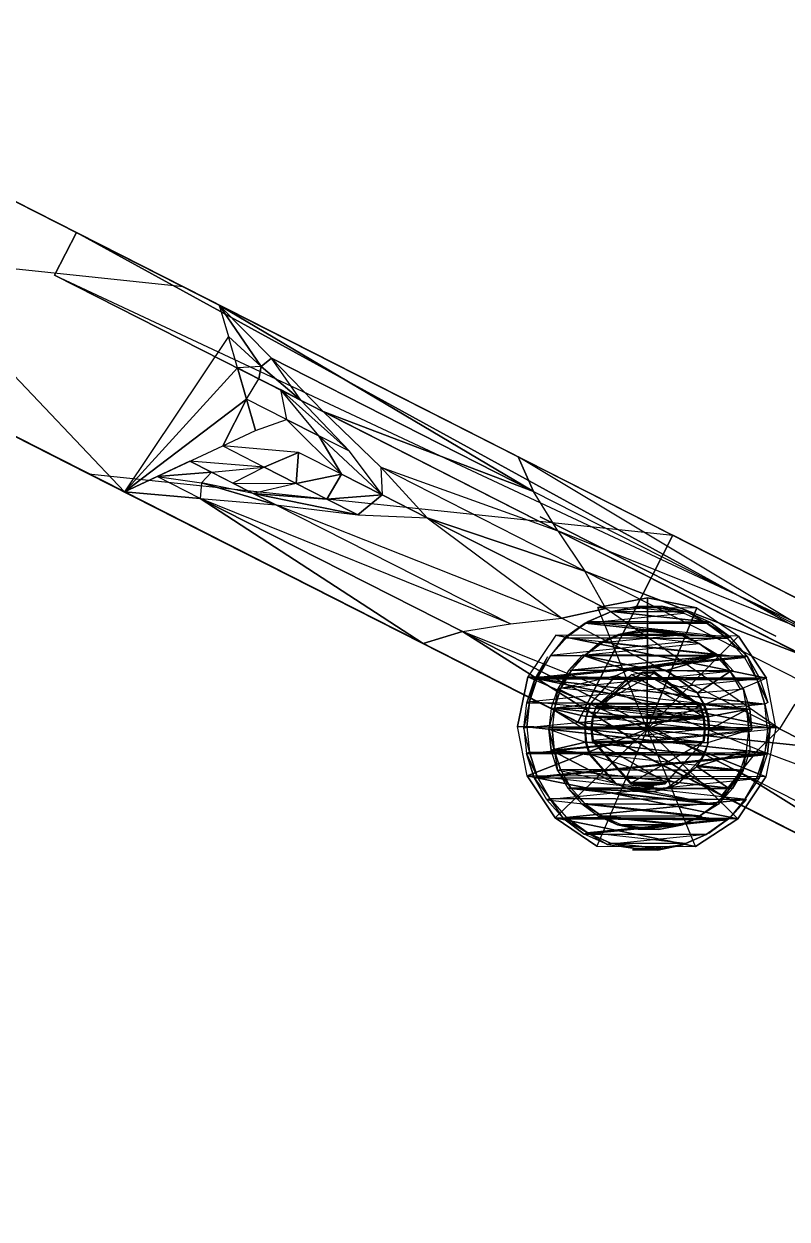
# Model space of a CAD drawing. Header units: metres. Extents: x -2.72 to 2.74, y -1.12 to 1.4.
# Drawn here: x 1.138 to 1.833, y -1.061 to 0.028 of the extents above; entities that cross this region are included whole.
import ezdxf

# ---------------------------------------------------------------- set-up
doc = ezdxf.new("R2010")
doc.units = ezdxf.units.M
doc.linetypes.add('SOLIDLINE', pattern=[0])
doc.layers.add('A', color=1, linetype='SOLIDLINE')
doc.layers.add('B', color=2, linetype='SOLIDLINE')

msp = doc.modelspace()

# ---------------------------------------------------------------- linework, layer by layer
at = {"layer": 'A'}
for points in [[(1.922401, 0.64992, 0.644158), (0.975734, -0.00997, 0.772583), (0.985765, 0.044241, 0.748255)], [(0.976002, -0.00978, 1.554711), (0.975734, -0.00997, 0.772583), (1.922401, 0.64992, 0.644158)], [(0.982685, 0.041522, 1.585949), (0.976002, -0.00978, 1.554711), (1.92272, 0.650142, 1.718837)], [(1.922401, 0.64992, 0.644158), (1.92272, 0.650142, 1.718837), (0.976002, -0.00978, 1.554711)], [(0.750916, -0.15517, 0.260857), (0.837396, 0.015145, 0.260857), (1.283218, -0.211228, 0.169763)], [(0.837396, 0.015145, 1.772505), (1.109747, -0.337371, 1.88268), (1.229357, -0.398104, 1.919405)], [(2.411399, -0.784074, 0.083487), (1.283218, -0.211228, 0.169763), (0.837396, 0.015145, 0.260857)], [(2.411399, -0.784074, 0.083487), (0.837396, 0.015145, 0.260857), (1.185551, -0.161637, 0.357609)], [(1.185551, -0.161637, 0.357609), (0.837396, 0.015145, 0.260857), (1.185551, -0.161634, 1.203442)], [(1.588056, -0.366011, 1.703813), (1.185551, -0.161634, 1.203442), (0.837396, 0.015145, 1.772505)], [(1.588056, -0.366011, 1.703813), (0.837396, 0.015145, 1.772505), (1.315837, -0.227791, 1.919405)], [(1.196738, -0.381542, 0.169763), (1.64256, -0.607914, 0.07867), (0.750916, -0.15517, 0.260857)], [(1.64256, -0.607914, 0.07867), (2.088383, -0.834286, -0.012424), (0.750916, -0.15517, 0.260857)], [(0.750916, -0.15517, 0.260857), (2.53421, -1.060648, 0.885988), (2.480217, -1.033232, 0.928749)], [(0.750916, -0.15517, 0.260857), (2.480217, -1.033232, 0.928749), (2.426223, -1.005816, 0.971511)], [(0.750916, -0.15517, 0.260857), (2.426223, -1.005816, 0.971511), (2.37223, -0.9784, 1.014272)], [(0.750916, -0.15517, 0.260857), (2.37223, -0.9784, 1.014272), (2.318237, -0.950985, 1.057034)], [(0.750916, -0.15517, 0.260857), (1.773797, -0.674545, 1.48822), (1.501577, -0.536325, 1.703812)], [(0.750916, -0.15517, 0.260857), (1.501577, -0.536325, 1.703812), (0.750917, -0.15517, 1.772505)], [(0.750917, -0.15517, 1.772505), (1.501577, -0.536325, 1.703812), (0.870527, -0.215904, 1.80923)], [(1.185551, -0.161634, 1.203442), (1.165755, -0.200619, 1.203442), (1.165756, -0.20062, 0.357609)], [(1.185551, -0.161637, 0.357609), (1.165756, -0.20062, 0.357609), (2.391603, -0.82306, 0.083487)], [(2.404715, -0.780674, 1.057035), (2.411417, -0.78408, 0.929335), (1.185551, -0.161634, 1.203442)], [(2.132495, -0.642453, 1.272627), (1.185551, -0.161634, 1.203442), (1.860276, -0.504232, 1.48822)], [(2.391603, -0.82306, 0.083487), (2.411399, -0.784074, 0.083487), (1.185551, -0.161637, 0.357609)], [(2.391603, -0.82306, 0.083487), (1.165756, -0.20062, 0.357609), (1.165755, -0.200619, 1.203442)], [(1.165755, -0.200619, 1.203442), (2.39162, -0.823068, 0.929335), (2.391603, -0.82306, 0.083487)], [(2.411417, -0.78408, 0.929335), (2.39162, -0.823068, 0.929335), (1.165755, -0.200619, 1.203442)], [(0.870527, -0.215904, 1.80923), (1.501577, -0.536325, 1.703812), (0.990137, -0.276637, 1.845955)], [(1.602022, -0.397681, 1.695705), (1.588056, -0.366011, 1.703813), (1.315837, -0.227791, 1.919405)], [(1.315837, -0.227791, 1.919405), (1.363245, -0.276295, 1.905147), (1.602022, -0.397681, 1.695705)], [(1.354071, -0.283952, 1.940209), (1.363245, -0.276295, 1.905147), (1.315837, -0.227791, 1.919405)], [(1.315837, -0.227791, 1.919405), (1.32408, -0.25641, 1.965197), (1.354071, -0.283952, 1.940209)], [(1.229357, -0.398104, 1.919405), (1.332323, -0.28503, 2.010988), (1.32408, -0.25641, 1.965197)], [(1.363245, -0.276295, 1.905147), (1.354071, -0.283952, 1.940209), (1.390018, -0.314352, 1.920046)], [(1.602022, -0.397681, 1.695705), (1.363245, -0.276295, 1.905147), (1.410594, -0.324771, 1.890821)], [(1.229357, -0.398104, 1.919405), (1.340566, -0.313649, 2.05678), (1.332323, -0.28503, 2.010988)], [(1.332323, -0.28503, 2.010988), (1.351891, -0.294965, 1.980947), (1.354071, -0.283952, 1.940209)], [(1.351891, -0.294965, 1.980947), (1.332323, -0.28503, 2.010988), (1.340566, -0.313649, 2.05678)], [(1.390018, -0.314352, 1.920046), (1.354071, -0.283952, 1.940209), (1.351891, -0.294965, 1.980947)], [(1.351891, -0.294965, 1.980947), (1.371459, -0.3049, 1.950905), (1.390018, -0.314352, 1.920046)], [(1.434334, -0.361099, 1.92622), (1.390018, -0.314352, 1.920046), (1.371459, -0.3049, 1.950905)], [(1.377077, -0.331987, 2.017516), (1.406432, -0.346892, 1.972457), (1.371459, -0.3049, 1.950905)], [(1.229357, -0.398104, 1.919405), (1.318946, -0.356228, 2.05678), (1.340566, -0.313649, 2.05678)], [(1.318946, -0.356228, 2.05678), (1.348809, -0.342269, 2.102571), (1.340566, -0.313649, 2.05678)], [(1.377077, -0.331987, 2.017516), (1.340566, -0.313649, 2.05678), (1.348809, -0.342269, 2.102571)], [(1.624325, -0.433413, 1.700723), (1.410594, -0.324771, 1.890821), (1.46293, -0.375656, 1.881963)], [(1.410594, -0.324771, 1.890821), (1.624325, -0.433413, 1.700723), (1.602022, -0.397681, 1.695705)], [(1.42708, -0.38201, 1.982404), (1.406432, -0.346892, 1.972457), (1.377077, -0.331987, 2.017516)], [(1.406432, -0.346892, 1.972457), (1.42708, -0.38201, 1.982404), (1.46424, -0.400882, 1.920703)], [(1.46424, -0.400882, 1.920703), (1.434334, -0.361099, 1.92622), (1.406432, -0.346892, 1.972457)], [(1.318946, -0.356228, 2.05678), (1.356653, -0.375573, 2.018628), (1.387945, -0.362139, 2.042488)], [(1.308651, -0.380122, 1.980947), (1.289083, -0.370187, 2.010988), (1.25922, -0.384146, 1.965197)], [(1.289083, -0.370187, 2.010988), (1.308651, -0.380122, 1.980947), (1.356653, -0.375573, 2.018628)], [(1.387945, -0.362139, 2.042488), (1.356653, -0.375573, 2.018628), (1.38601, -0.390479, 1.97357)], [(1.38601, -0.390479, 1.97357), (1.42708, -0.38201, 1.982404), (1.387945, -0.362139, 2.042488)], [(1.588056, -0.366011, 1.703813), (1.602022, -0.397681, 1.695705), (1.855231, -0.5261, 1.508591)], [(1.25922, -0.384146, 1.965197), (1.299509, -0.389945, 1.939726), (1.308651, -0.380122, 1.980947)], [(1.346792, -0.399464, 1.920041), (1.328219, -0.390057, 1.950905), (1.308651, -0.380122, 1.980947)], [(1.328219, -0.390057, 1.950905), (1.38601, -0.390479, 1.97357), (1.356653, -0.375573, 2.018628)], [(1.46424, -0.400882, 1.920703), (1.505352, -0.421752, 1.862237), (1.46293, -0.375656, 1.881963)], [(1.648932, -0.470269, 1.709055), (1.46293, -0.375656, 1.881963), (1.505352, -0.421752, 1.862237)], [(1.196738, -0.381542, 0.169763), (1.72904, -0.437601, 0.07867), (1.64256, -0.607914, 0.07867)], [(1.25922, -0.384146, 1.965197), (1.229357, -0.398104, 1.919405), (1.298386, -0.404032, 1.905147)], [(1.299509, -0.389945, 1.939726), (1.298386, -0.404032, 1.905147), (1.367354, -0.409928, 1.890821)], [(1.367354, -0.409928, 1.890821), (1.346792, -0.399464, 1.920041), (1.299509, -0.389945, 1.939726)], [(1.346792, -0.399464, 1.920041), (1.413936, -0.404624, 1.927328), (1.38601, -0.390479, 1.97357)], [(1.42708, -0.38201, 1.982404), (1.38601, -0.390479, 1.97357), (1.413936, -0.404624, 1.927328)], [(1.413936, -0.404624, 1.927328), (1.46424, -0.400882, 1.920703), (1.42708, -0.38201, 1.982404)], [(1.298386, -0.404032, 1.905147), (1.229357, -0.398104, 1.919405), (1.501577, -0.536325, 1.703812)], [(1.346792, -0.399464, 1.920041), (1.367354, -0.409928, 1.890821), (1.442144, -0.418903, 1.882991)], [(1.442144, -0.418903, 1.882991), (1.413936, -0.404624, 1.927328), (1.346792, -0.399464, 1.920041)], [(1.46424, -0.400882, 1.920703), (1.413936, -0.404624, 1.927328), (1.442144, -0.418903, 1.882991)], [(1.442144, -0.418903, 1.882991), (1.505352, -0.421752, 1.862237), (1.46424, -0.400882, 1.920703)], [(1.501577, -0.536325, 1.703812), (1.537307, -0.52522, 1.695762), (1.298386, -0.404032, 1.905147)], [(1.298386, -0.404032, 1.905147), (1.537307, -0.52522, 1.695762), (1.581138, -0.518369, 1.700664)], [(1.367354, -0.409928, 1.890821), (1.581138, -0.518369, 1.700664), (1.627926, -0.513071, 1.709915)], [(1.505352, -0.421752, 1.862237), (1.668061, -0.504368, 1.709034), (1.648932, -0.470269, 1.709055)], [(1.627926, -0.513071, 1.709915), (1.668061, -0.504368, 1.709034), (1.505352, -0.421752, 1.862237)], [(1.624325, -0.433413, 1.700723), (1.850187, -0.547968, 1.528962), (1.855231, -0.5261, 1.508591)], [(1.850187, -0.547968, 1.528962), (1.624325, -0.433413, 1.700723), (1.648932, -0.470269, 1.709055)], [(1.64256, -0.607914, 0.07867), (1.72904, -0.437601, 0.07867), (2.174862, -0.663973, -0.012424)], [(2.174862, -0.663973, -0.012424), (1.72904, -0.437601, 0.07867), (2.411399, -0.784074, 0.083487)], [(1.648932, -0.470269, 1.709055), (1.847559, -0.571022, 1.552905), (1.850187, -0.547968, 1.528962)], [(1.660836, -0.50329, 0.2869), (1.705923, -0.494543, 0.286891), (1.705701, -0.614407, -0.156741)], [(1.705923, -0.494543, 0.286891), (1.660836, -0.50329, 0.2869), (1.750925, -0.503716, 0.28697)], [(1.705923, -0.494543, 0.286891), (1.750925, -0.503716, 0.28697), (1.705701, -0.614407, -0.156741)], [(1.668061, -0.504368, 1.709034), (1.627926, -0.513071, 1.709915), (1.826368, -0.6139, 1.553592)], [(1.64936, -0.517528, 0.287366), (1.651946, -0.516264, 1.71669), (1.670587, -0.50819, 0.287187)], [(1.760276, -0.518053, 0.286865), (1.64936, -0.517528, 0.287366), (1.739137, -0.508514, 0.286877)], [(1.651946, -0.516264, 1.71669), (1.762862, -0.51679, 1.716188), (1.673174, -0.506926, 1.71651)], [(1.673174, -0.506926, 1.71651), (1.695878, -0.502208, 1.716365), (1.693291, -0.503472, 0.287042)], [(1.741724, -0.507251, 1.7162), (1.719066, -0.502318, 1.71626), (1.673174, -0.506926, 1.71651)], [(1.762862, -0.51679, 1.716188), (1.741724, -0.507251, 1.7162), (1.673174, -0.506926, 1.71651)], [(1.695878, -0.502208, 1.716365), (1.719066, -0.502318, 1.71626), (1.693291, -0.503472, 0.287042)], [(1.693291, -0.503472, 0.287042), (1.719066, -0.502318, 1.71626), (1.716479, -0.503582, 0.286937)], [(1.739137, -0.508514, 0.286877), (1.693291, -0.503472, 0.287042), (1.716479, -0.503582, 0.286937)], [(1.705701, -0.614407, -0.156741), (1.750925, -0.503716, 0.28697), (1.78899, -0.529412, 0.287125)], [(1.719066, -0.502318, 1.71626), (1.741724, -0.507251, 1.7162), (1.716479, -0.503582, 0.286937)], [(1.741724, -0.507251, 1.7162), (1.762862, -0.51679, 1.716188), (1.760276, -0.518053, 0.286865)], [(1.630536, -0.531079, 0.287572), (1.651946, -0.516264, 1.71669), (1.64936, -0.517528, 0.287366)], [(1.633123, -0.529815, 1.716895), (1.651946, -0.516264, 1.71669), (1.630536, -0.531079, 0.287572)], [(1.630536, -0.531079, 0.287572), (1.64936, -0.517528, 0.287366), (1.778971, -0.531782, 0.286901)], [(1.778971, -0.531782, 0.286901), (1.64936, -0.517528, 0.287366), (1.760276, -0.518053, 0.286865)], [(1.781557, -0.530519, 1.716223), (1.762862, -0.51679, 1.716188), (1.651946, -0.516264, 1.71669)], [(1.762862, -0.51679, 1.716188), (1.781557, -0.530519, 1.716223), (1.760276, -0.518053, 0.286865)], [(1.760276, -0.518053, 0.286865), (1.781557, -0.530519, 1.716223), (1.778971, -0.531782, 0.286901)], [(1.537307, -0.52522, 1.695762), (1.501577, -0.536325, 1.703812), (1.773797, -0.674545, 1.48822)], [(1.773797, -0.674545, 1.48822), (1.790372, -0.653835, 1.508591), (1.537307, -0.52522, 1.695762)], [(1.537307, -0.52522, 1.695762), (1.790372, -0.653835, 1.508591), (1.806947, -0.633125, 1.528962)], [(1.622528, -0.528626, 0.286995), (1.596831, -0.566692, 0.287163), (1.814325, -0.56772, 0.287332)], [(1.630536, -0.531079, 0.287572), (1.617526, -0.546987, 1.717117), (1.633123, -0.529815, 1.716895)], [(1.796992, -0.547837, 1.716306), (1.781557, -0.530519, 1.716223), (1.617526, -0.546987, 1.717117)], [(1.78899, -0.529412, 0.287125), (1.622528, -0.528626, 0.286995), (1.814325, -0.56772, 0.287332)], [(1.794405, -0.549101, 0.286983), (1.630536, -0.531079, 0.287572), (1.778971, -0.531782, 0.286901)], [(1.662149, -0.535676, -1.031587), (1.682432, -0.527626, -0.79556), (1.67958, -0.528007, -1.03161)], [(1.665002, -0.535294, -0.795537), (1.682432, -0.527626, -0.79556), (1.662149, -0.535676, -1.031587)], [(1.665002, -0.535294, -0.795537), (1.738722, -0.527892, -0.795576), (1.682432, -0.527626, -0.79556)], [(1.682432, -0.527626, -0.79556), (1.701076, -0.523752, -0.795575), (1.67958, -0.528007, -1.03161)], [(1.67958, -0.528007, -1.03161), (1.698223, -0.524134, -1.031624), (1.73587, -0.528274, -1.031625)], [(1.753228, -0.536106, -1.031612), (1.67958, -0.528007, -1.03161), (1.73587, -0.528274, -1.031625)], [(1.682432, -0.527626, -0.79556), (1.720116, -0.523842, -0.79558), (1.701076, -0.523752, -0.795575)], [(1.738722, -0.527892, -0.795576), (1.720116, -0.523842, -0.79558), (1.682432, -0.527626, -0.79556)], [(1.698223, -0.524134, -1.031624), (1.720116, -0.523842, -0.79558), (1.717264, -0.524224, -1.031629)], [(1.73587, -0.528274, -1.031625), (1.698223, -0.524134, -1.031624), (1.717264, -0.524224, -1.031629)], [(1.78899, -0.529412, 0.287125), (1.814325, -0.56772, 0.287332), (1.705701, -0.614407, -0.156741)], [(1.717264, -0.524224, -1.031629), (1.720116, -0.523842, -0.79558), (1.73587, -0.528274, -1.031625)], [(1.720116, -0.523842, -0.79558), (1.738722, -0.527892, -0.795576), (1.73587, -0.528274, -1.031625)], [(1.73587, -0.528274, -1.031625), (1.738722, -0.527892, -0.795576), (1.753228, -0.536106, -1.031612)], [(1.794405, -0.549101, 0.286983), (1.778971, -0.531782, 0.286901), (1.796992, -0.547837, 1.716306)], [(1.768579, -0.54738, -1.031591), (1.646692, -0.546803, -1.031556), (1.753228, -0.536106, -1.031612)], [(1.649545, -0.546422, -0.795506), (1.665002, -0.535294, -0.795537), (1.662149, -0.535676, -1.031587)], [(1.649545, -0.546422, -0.795506), (1.771431, -0.546999, -0.795541), (1.665002, -0.535294, -0.795537)], [(1.753228, -0.536106, -1.031612), (1.771431, -0.546999, -0.795541), (1.768579, -0.54738, -1.031591)], [(1.603251, -0.568293, 0.288025), (1.605837, -0.567029, 1.717348), (1.614939, -0.548251, 0.287794)], [(1.805904, -0.569253, 0.287108), (1.603251, -0.568293, 0.288025), (1.794405, -0.549101, 0.286983)], [(1.605837, -0.567029, 1.717348), (1.796992, -0.547837, 1.716306), (1.617526, -0.546987, 1.717117)], [(1.808491, -0.567989, 1.716432), (1.796992, -0.547837, 1.716306), (1.605837, -0.567029, 1.717348)], [(1.646692, -0.546803, -1.031556), (1.633885, -0.560904, -1.031519), (1.649545, -0.546422, -0.795506)], [(1.633885, -0.560904, -1.031519), (1.646692, -0.546803, -1.031556), (1.687908, -0.560622, -1.031536)], [(1.636737, -0.560523, -0.79547), (1.771431, -0.546999, -0.795541), (1.649545, -0.546422, -0.795506)], [(1.784105, -0.56122, -0.795512), (1.771431, -0.546999, -0.795541), (1.636737, -0.560523, -0.79547)], [(1.699519, -0.558209, -1.031545), (1.646692, -0.546803, -1.031556), (1.768579, -0.54738, -1.031591)], [(1.687908, -0.560622, -1.031536), (1.646692, -0.546803, -1.031556), (1.699519, -0.558209, -1.031545)], [(1.722965, -0.560787, -1.031546), (1.711377, -0.558265, -1.031548), (1.768579, -0.54738, -1.031591)], [(1.781253, -0.561601, -1.031561), (1.722965, -0.560787, -1.031546), (1.768579, -0.54738, -1.031591)], [(1.768579, -0.54738, -1.031591), (1.771431, -0.546999, -0.795541), (1.781253, -0.561601, -1.031561)], [(1.781253, -0.561601, -1.031561), (1.771431, -0.546999, -0.795541), (1.784105, -0.56122, -0.795512)], [(1.805904, -0.569253, 0.287108), (1.796992, -0.547837, 1.716306), (1.808491, -0.567989, 1.716432)], [(1.624287, -0.577362, -1.031478), (1.627139, -0.57698, -0.795428), (1.633885, -0.560904, -1.031519)], [(1.653472, -0.591359, -1.031453), (1.624287, -0.577362, -1.031478), (1.677052, -0.565397, -1.031521)], [(1.633885, -0.560904, -1.031519), (1.627139, -0.57698, -0.795428), (1.636737, -0.560523, -0.79547)], [(1.627139, -0.57698, -0.795428), (1.784105, -0.56122, -0.795512), (1.636737, -0.560523, -0.79547)], [(1.653472, -0.591359, -1.031453), (1.677808, -0.565296, -0.968956), (1.654228, -0.591258, -0.968888)], [(1.677052, -0.565397, -1.031521), (1.677808, -0.565296, -0.968956), (1.653472, -0.591359, -1.031453)], [(1.654228, -0.591258, -0.968888), (1.677808, -0.565296, -0.968956), (1.757866, -0.591748, -0.968918)], [(1.656546, -0.602713, 0.325807), (1.757632, -0.603191, 0.32485), (1.691304, -0.564447, 0.324849)], [(1.659237, -0.593452, -0.938551), (1.701881, -0.562249, 0.324712), (1.701185, -0.563254, -0.938616)], [(1.691304, -0.564447, 0.324849), (1.701881, -0.562249, 0.324712), (1.659237, -0.593452, -0.938551)], [(1.753647, -0.593898, -0.938554), (1.659237, -0.593452, -0.938551), (1.711987, -0.563305, -0.938617)], [(1.677808, -0.565296, -0.968956), (1.687908, -0.560622, -1.031536), (1.688664, -0.560521, -0.96897)], [(1.688664, -0.560521, -0.96897), (1.687908, -0.560622, -1.031536), (1.700275, -0.558108, -0.968979)], [(1.688664, -0.560521, -0.96897), (1.700275, -0.558108, -0.968979), (1.712133, -0.558164, -0.968983)], [(1.723721, -0.560687, -0.96898), (1.688664, -0.560521, -0.96897), (1.712133, -0.558164, -0.968983)], [(1.751985, -0.581443, -0.96894), (1.688664, -0.560521, -0.96897), (1.723721, -0.560687, -0.96898)], [(1.699519, -0.558209, -1.031545), (1.711377, -0.558265, -1.031548), (1.700275, -0.558108, -0.968979)], [(1.700275, -0.558108, -0.968979), (1.711377, -0.558265, -1.031548), (1.712133, -0.558164, -0.968983)], [(1.701185, -0.563254, -0.938616), (1.712683, -0.562301, 0.32461), (1.711987, -0.563305, -0.938617)], [(1.754343, -0.592894, 0.324713), (1.712683, -0.562301, 0.32461), (1.701881, -0.562249, 0.324712)], [(1.712683, -0.562301, 0.32461), (1.754343, -0.592894, 0.324713), (1.711987, -0.563305, -0.938617)], [(1.712133, -0.558164, -0.968983), (1.722965, -0.560787, -1.031546), (1.723721, -0.560687, -0.96898)], [(1.723721, -0.560687, -0.96898), (1.722965, -0.560787, -1.031546), (1.751985, -0.581443, -0.96894)], [(1.751229, -0.581544, -1.031505), (1.722965, -0.560787, -1.031546), (1.781253, -0.561601, -1.031561)], [(1.790695, -0.578149, -1.031525), (1.751229, -0.581544, -1.031505), (1.781253, -0.561601, -1.031561)], [(1.790695, -0.578149, -1.031525), (1.781253, -0.561601, -1.031561), (1.793548, -0.577768, -0.795475)], [(1.596831, -0.566692, 0.287163), (1.705701, -0.614407, -0.156741), (1.587657, -0.611694, 0.287376)], [(1.596831, -0.566692, 0.287163), (1.587657, -0.611694, 0.287376), (1.823071, -0.612806, 0.28756)], [(1.595981, -0.590329, 0.288252), (1.598568, -0.589065, 1.717575), (1.603251, -0.568293, 0.288025)], [(1.595981, -0.590329, 0.288252), (1.603251, -0.568293, 0.288025), (1.812966, -0.591357, 0.287271)], [(1.814325, -0.56772, 0.287332), (1.596831, -0.566692, 0.287163), (1.823071, -0.612806, 0.28756)], [(1.603251, -0.568293, 0.288025), (1.598568, -0.589065, 1.717575), (1.605837, -0.567029, 1.717348)], [(1.598568, -0.589065, 1.717575), (1.808491, -0.567989, 1.716432), (1.605837, -0.567029, 1.717348)], [(1.812966, -0.591357, 0.287271), (1.603251, -0.568293, 0.288025), (1.805904, -0.569253, 0.287108)], [(1.624287, -0.577362, -1.031478), (1.62117, -0.595075, -0.795384), (1.627139, -0.57698, -0.795428)], [(1.62117, -0.595075, -0.795384), (1.799346, -0.595918, -0.795435), (1.627139, -0.57698, -0.795428)], [(1.805904, -0.569253, 0.287108), (1.808491, -0.567989, 1.716432), (1.815552, -0.590093, 1.716594)], [(1.812966, -0.591357, 0.287271), (1.805904, -0.569253, 0.287108), (1.815552, -0.590093, 1.716594)], [(1.618317, -0.595457, -1.031434), (1.624287, -0.577362, -1.031478), (1.653472, -0.591359, -1.031453)], [(1.751229, -0.581544, -1.031505), (1.75711, -0.591849, -1.031483), (1.751985, -0.581443, -0.96894)], [(1.75711, -0.591849, -1.031483), (1.757866, -0.591748, -0.968918), (1.751985, -0.581443, -0.96894)], [(1.796494, -0.5963, -1.031484), (1.793548, -0.577768, -0.795475), (1.799346, -0.595918, -0.795435)], [(1.593448, -0.613396, 0.288467), (1.596035, -0.612132, 1.71779), (1.598568, -0.589065, 1.717575)], [(1.593448, -0.613396, 0.288467), (1.595981, -0.590329, 0.288252), (1.812966, -0.591357, 0.287271)], [(1.596035, -0.612132, 1.71779), (1.817867, -0.613183, 1.716787), (1.598568, -0.589065, 1.717575)], [(1.618317, -0.595457, -1.031434), (1.616238, -0.614398, -1.031389), (1.62117, -0.595075, -0.795384)], [(1.649754, -0.602629, -1.031426), (1.618317, -0.595457, -1.031434), (1.653472, -0.591359, -1.031453)], [(1.648459, -0.614425, -1.031399), (1.618317, -0.595457, -1.031434), (1.649754, -0.602629, -1.031426)], [(1.61909, -0.614017, -0.79534), (1.801247, -0.614879, -0.795391), (1.62117, -0.595075, -0.795384)], [(1.801247, -0.614879, -0.795391), (1.799346, -0.595918, -0.795435), (1.62117, -0.595075, -0.795384)], [(1.65051, -0.602527, -0.968861), (1.654228, -0.591258, -0.968888), (1.761477, -0.603052, -0.968893)], [(1.653472, -0.591359, -1.031453), (1.654228, -0.591258, -0.968888), (1.65051, -0.602527, -0.968861)], [(1.761477, -0.603052, -0.968893), (1.654228, -0.591258, -0.968888), (1.757866, -0.591748, -0.968918)], [(1.65585, -0.603718, -0.938529), (1.656546, -0.602713, 0.325807), (1.659237, -0.593452, -0.938551)], [(1.65585, -0.603718, -0.938529), (1.659237, -0.593452, -0.938551), (1.756936, -0.604196, -0.938533)], [(1.756936, -0.604196, -0.938533), (1.659237, -0.593452, -0.938551), (1.753647, -0.593898, -0.938554)], [(1.753647, -0.593898, -0.938554), (1.754343, -0.592894, 0.324713), (1.757632, -0.603191, 0.32485)], [(1.75711, -0.591849, -1.031483), (1.761477, -0.603052, -0.968893), (1.757866, -0.591748, -0.968918)], [(1.760721, -0.603153, -1.031458), (1.75711, -0.591849, -1.031483), (1.796494, -0.5963, -1.031484)], [(1.761905, -0.614962, -1.03143), (1.760721, -0.603153, -1.031458), (1.796494, -0.5963, -1.031484)], [(1.798394, -0.61526, -1.03144), (1.761905, -0.614962, -1.03143), (1.796494, -0.5963, -1.031484)], [(1.796494, -0.5963, -1.031484), (1.799346, -0.595918, -0.795435), (1.801247, -0.614879, -0.795391)], [(1.798394, -0.61526, -1.03144), (1.796494, -0.5963, -1.031484), (1.801247, -0.614879, -0.795391)], [(1.81528, -0.614447, 0.287464), (1.812966, -0.591357, 0.287271), (1.817867, -0.613183, 1.716787)], [(1.840098, -0.591704, 1.569704), (1.826368, -0.6139, 1.553592), (2.019502, -0.711945, 1.389315)], [(1.64256, -0.607914, 0.07867), (2.174862, -0.663973, -0.012424), (2.088383, -0.834286, -0.012424)], [(1.648459, -0.614425, -1.031399), (1.649754, -0.602629, -1.031426), (1.649215, -0.614324, -0.968833)], [(1.76266, -0.614861, -0.968865), (1.65051, -0.602527, -0.968861), (1.761477, -0.603052, -0.968893)], [(1.65467, -0.614465, -0.938506), (1.65585, -0.603718, -0.938529), (1.756936, -0.604196, -0.938533)], [(1.655367, -0.613459, 0.325994), (1.757632, -0.603191, 0.32485), (1.656546, -0.602713, 0.325807)], [(1.65585, -0.603718, -0.938529), (1.655367, -0.613459, 0.325994), (1.656546, -0.602713, 0.325807)], [(1.75871, -0.613948, 0.325016), (1.757632, -0.603191, 0.32485), (1.655367, -0.613459, 0.325994)], [(1.756936, -0.604196, -0.938533), (1.757632, -0.603191, 0.32485), (1.75871, -0.613948, 0.325016)], [(1.758015, -0.614953, -0.938511), (1.756936, -0.604196, -0.938533), (1.75871, -0.613948, 0.325016)], [(1.760721, -0.603153, -1.031458), (1.761905, -0.614962, -1.03143), (1.761477, -0.603052, -0.968893)], [(1.596404, -0.656781, 0.287604), (1.587657, -0.611694, 0.287376), (1.705701, -0.614407, -0.156741)], [(1.595763, -0.636486, 0.288661), (1.59835, -0.635222, 1.717984), (1.593448, -0.613396, 0.288467)], [(1.812748, -0.637514, 0.287679), (1.595763, -0.636486, 0.288661), (1.81528, -0.614447, 0.287464)], [(1.815334, -0.636251, 1.717003), (1.817867, -0.613183, 1.716787), (1.596035, -0.612132, 1.71779)], [(1.59835, -0.635222, 1.717984), (1.815334, -0.636251, 1.717003), (1.596035, -0.612132, 1.71779)], [(1.621738, -0.695088, 0.287811), (1.596404, -0.656781, 0.287604), (1.705701, -0.614407, -0.156741)], [(1.616238, -0.614398, -1.031389), (1.620991, -0.632978, -0.795295), (1.61909, -0.614017, -0.79534)], [(1.618139, -0.633359, -1.031345), (1.620991, -0.632978, -0.795295), (1.616238, -0.614398, -1.031389)], [(1.618139, -0.633359, -1.031345), (1.616238, -0.614398, -1.031389), (1.649643, -0.626234, -1.031371)], [(1.620991, -0.632978, -0.795295), (1.801247, -0.614879, -0.795391), (1.61909, -0.614017, -0.79534)], [(1.621738, -0.695088, 0.287811), (1.705701, -0.614407, -0.156741), (1.659804, -0.720784, 0.287966)], [(1.649643, -0.626234, -1.031371), (1.649215, -0.614324, -0.968833), (1.650399, -0.626133, -0.968806)], [(1.650399, -0.626133, -0.968806), (1.649215, -0.614324, -0.968833), (1.761365, -0.626658, -0.968837)], [(1.65467, -0.614465, -0.938506), (1.656445, -0.624216, 0.32616), (1.655367, -0.613459, 0.325994)], [(1.655748, -0.625221, -0.938484), (1.656445, -0.624216, 0.32616), (1.65467, -0.614465, -0.938506)], [(1.655748, -0.625221, -0.938484), (1.65467, -0.614465, -0.938506), (1.756834, -0.625699, -0.938488)], [(1.656445, -0.624216, 0.32616), (1.75871, -0.613948, 0.325016), (1.655367, -0.613459, 0.325994)], [(1.823071, -0.612806, 0.28756), (1.813898, -0.657809, 0.287774), (1.705701, -0.614407, -0.156741)], [(1.788201, -0.695875, 0.287941), (1.705701, -0.614407, -0.156741), (1.813898, -0.657809, 0.287774)], [(1.705701, -0.614407, -0.156741), (1.788201, -0.695875, 0.287941), (1.749893, -0.72121, 0.288036)], [(1.756834, -0.625699, -0.938488), (1.758015, -0.614953, -0.938511), (1.75753, -0.624694, 0.325204)], [(1.758015, -0.614953, -0.938511), (1.75871, -0.613948, 0.325016), (1.75753, -0.624694, 0.325204)], [(1.76061, -0.626759, -1.031403), (1.761905, -0.614962, -1.03143), (1.798394, -0.61526, -1.03144)], [(1.76061, -0.626759, -1.031403), (1.761365, -0.626658, -0.968837), (1.761905, -0.614962, -1.03143)], [(1.796315, -0.634202, -1.031396), (1.798394, -0.61526, -1.03144), (1.799167, -0.633821, -0.795346)], [(2.019502, -0.711945, 1.389315), (1.826368, -0.6139, 1.553592), (1.806947, -0.633125, 1.528962)], [(1.812748, -0.637514, 0.287679), (1.817867, -0.613183, 1.716787), (1.815334, -0.636251, 1.717003)], [(1.653254, -0.637538, -1.031346), (1.618139, -0.633359, -1.031345), (1.649643, -0.626234, -1.031371)], [(1.649643, -0.626234, -1.031371), (1.650399, -0.626133, -0.968806), (1.653254, -0.637538, -1.031346)], [(1.757648, -0.637927, -0.96881), (1.650399, -0.626133, -0.968806), (1.761365, -0.626658, -0.968837)], [(1.65401, -0.637437, -0.968781), (1.650399, -0.626133, -0.968806), (1.757648, -0.637927, -0.96881)], [(1.655748, -0.625221, -0.938484), (1.690838, -0.662809, 0.326464), (1.656445, -0.624216, 0.32616)], [(1.690142, -0.663814, -0.938405), (1.655748, -0.625221, -0.938484), (1.756834, -0.625699, -0.938488)], [(1.690838, -0.662809, 0.326464), (1.722773, -0.66296, 0.326161), (1.656445, -0.624216, 0.32616)], [(1.722077, -0.663965, -0.938406), (1.690142, -0.663814, -0.938405), (1.756834, -0.625699, -0.938488)], [(1.722077, -0.663965, -0.938406), (1.756834, -0.625699, -0.938488), (1.722773, -0.66296, 0.326161)], [(1.756891, -0.638028, -1.031375), (1.757648, -0.637927, -0.96881), (1.761365, -0.626658, -0.968837)], [(1.595763, -0.636486, 0.288661), (1.605411, -0.657326, 1.718146), (1.59835, -0.635222, 1.717984)], [(1.602825, -0.65859, 0.288824), (1.605411, -0.657326, 1.718146), (1.595763, -0.636486, 0.288661)], [(1.602825, -0.65859, 0.288824), (1.595763, -0.636486, 0.288661), (1.812748, -0.637514, 0.287679)], [(1.605411, -0.657326, 1.718146), (1.815334, -0.636251, 1.717003), (1.59835, -0.635222, 1.717984)], [(1.805478, -0.659551, 0.287907), (1.602825, -0.65859, 0.288824), (1.812748, -0.637514, 0.287679)], [(1.676588, -0.663722, -1.031291), (1.618139, -0.633359, -1.031345), (1.653254, -0.637538, -1.031346)], [(1.623937, -0.65151, -1.031304), (1.618139, -0.633359, -1.031345), (1.676588, -0.663722, -1.031291)], [(1.623937, -0.65151, -1.031304), (1.626789, -0.651128, -0.795255), (1.620991, -0.632978, -0.795295)], [(1.626789, -0.651128, -0.795255), (1.793198, -0.651916, -0.795302), (1.620991, -0.632978, -0.795295)], [(1.653254, -0.637538, -1.031346), (1.65401, -0.637437, -0.968781), (1.676588, -0.663722, -1.031291)], [(1.676588, -0.663722, -1.031291), (1.65401, -0.637437, -0.968781), (1.677345, -0.66362, -0.968726)], [(1.734067, -0.663889, -0.968742), (1.65401, -0.637437, -0.968781), (1.757648, -0.637927, -0.96881)], [(1.750914, -0.648278, -1.031349), (1.734067, -0.663889, -0.968742), (1.757648, -0.637927, -0.96881)], [(1.750914, -0.648278, -1.031349), (1.756891, -0.638028, -1.031375), (1.796315, -0.634202, -1.031396)], [(1.790346, -0.652297, -1.031352), (1.750914, -0.648278, -1.031349), (1.796315, -0.634202, -1.031396)], [(1.756891, -0.638028, -1.031375), (1.750914, -0.648278, -1.031349), (1.757648, -0.637927, -0.96881)], [(1.796315, -0.634202, -1.031396), (1.799167, -0.633821, -0.795346), (1.793198, -0.651916, -0.795302)], [(1.805478, -0.659551, 0.287907), (1.812748, -0.637514, 0.287679), (1.808065, -0.658287, 1.71723)], [(1.812748, -0.637514, 0.287679), (1.815334, -0.636251, 1.717003), (1.808065, -0.658287, 1.71723)], [(1.633379, -0.668057, -1.031268), (1.636232, -0.667676, -0.795219), (1.623937, -0.65151, -1.031304)], [(1.783599, -0.668373, -0.795261), (1.793198, -0.651916, -0.795302), (1.626789, -0.651128, -0.795255)], [(1.636232, -0.667676, -0.795219), (1.783599, -0.668373, -0.795261), (1.626789, -0.651128, -0.795255)], [(1.722455, -0.668765, -1.031293), (1.750914, -0.648278, -1.031349), (1.780747, -0.668754, -1.03131)], [(1.780747, -0.668754, -1.03131), (1.750914, -0.648278, -1.031349), (1.790346, -0.652297, -1.031352)], [(1.780747, -0.668754, -1.03131), (1.793198, -0.651916, -0.795302), (1.783599, -0.668373, -0.795261)], [(1.790346, -0.652297, -1.031352), (1.793198, -0.651916, -0.795302), (1.780747, -0.668754, -1.03131)], [(1.596404, -0.656781, 0.287604), (1.621738, -0.695088, 0.287811), (1.788201, -0.695875, 0.287941)], [(1.813898, -0.657809, 0.287774), (1.596404, -0.656781, 0.287604), (1.788201, -0.695875, 0.287941)], [(1.602825, -0.65859, 0.288824), (1.61691, -0.677478, 1.718271), (1.605411, -0.657326, 1.718146)], [(1.614324, -0.678742, 0.288949), (1.602825, -0.65859, 0.288824), (1.805478, -0.659551, 0.287907)], [(1.61691, -0.677478, 1.718271), (1.796376, -0.678329, 1.717461), (1.605411, -0.657326, 1.718146)], [(1.677345, -0.66362, -0.968726), (1.688155, -0.668499, -0.968718), (1.687399, -0.6686, -1.031283)], [(1.688155, -0.668499, -0.968718), (1.677345, -0.66362, -0.968726), (1.723211, -0.668664, -0.968728)], [(1.690142, -0.663814, -0.938405), (1.700697, -0.666112, -0.9384), (1.690838, -0.662809, 0.326464)], [(1.700697, -0.666112, -0.9384), (1.690142, -0.663814, -0.938405), (1.722077, -0.663965, -0.938406)], [(1.701394, -0.665107, 0.326401), (1.722773, -0.66296, 0.326161), (1.690838, -0.662809, 0.326464)], [(1.712196, -0.665158, 0.326298), (1.722773, -0.66296, 0.326161), (1.701394, -0.665107, 0.326401)], [(1.712196, -0.665158, 0.326298), (1.722077, -0.663965, -0.938406), (1.722773, -0.66296, 0.326161)], [(1.723211, -0.668664, -0.968728), (1.734067, -0.663889, -0.968742), (1.722455, -0.668765, -1.031293)], [(1.790372, -0.653835, 1.508591), (1.773797, -0.674545, 1.48822), (2.046017, -0.812765, 1.272627)], [(2.046017, -0.812765, 1.272627), (2.036455, -0.778783, 1.310447), (1.790372, -0.653835, 1.508591)], [(1.805478, -0.659551, 0.287907), (1.808065, -0.658287, 1.71723), (1.79379, -0.679592, 0.288137)], [(1.633379, -0.668057, -1.031268), (1.648906, -0.681897, -0.795189), (1.636232, -0.667676, -0.795219)], [(1.646053, -0.682279, -1.031239), (1.648906, -0.681897, -0.795189), (1.633379, -0.668057, -1.031268)], [(1.698986, -0.671122, -1.031281), (1.633379, -0.668057, -1.031268), (1.687399, -0.6686, -1.031283)], [(1.76794, -0.682855, -1.031274), (1.633379, -0.668057, -1.031268), (1.698986, -0.671122, -1.031281)], [(1.646053, -0.682279, -1.031239), (1.633379, -0.668057, -1.031268), (1.76794, -0.682855, -1.031274)], [(1.770792, -0.682474, -0.795224), (1.783599, -0.668373, -0.795261), (1.636232, -0.667676, -0.795219)], [(1.687399, -0.6686, -1.031283), (1.688155, -0.668499, -0.968718), (1.698986, -0.671122, -1.031281)], [(1.711601, -0.671077, -0.968718), (1.688155, -0.668499, -0.968718), (1.723211, -0.668664, -0.968728)], [(1.699742, -0.671021, -0.968715), (1.688155, -0.668499, -0.968718), (1.711601, -0.671077, -0.968718)], [(1.698986, -0.671122, -1.031281), (1.699742, -0.671021, -0.968715), (1.710845, -0.671178, -1.031284)], [(1.76794, -0.682855, -1.031274), (1.698986, -0.671122, -1.031281), (1.710845, -0.671178, -1.031284)], [(1.699742, -0.671021, -0.968715), (1.711601, -0.671077, -0.968718), (1.710845, -0.671178, -1.031284)], [(1.700697, -0.666112, -0.9384), (1.7115, -0.666163, -0.938401), (1.701394, -0.665107, 0.326401)], [(1.701394, -0.665107, 0.326401), (1.7115, -0.666163, -0.938401), (1.712196, -0.665158, 0.326298)], [(1.711601, -0.671077, -0.968718), (1.723211, -0.668664, -0.968728), (1.722455, -0.668765, -1.031293)], [(1.76794, -0.682855, -1.031274), (1.780747, -0.668754, -1.03131), (1.770792, -0.682474, -0.795224)], [(1.614324, -0.678742, 0.288949), (1.629758, -0.696061, 0.289031), (1.61691, -0.677478, 1.718271)], [(1.629758, -0.696061, 0.289031), (1.614324, -0.678742, 0.288949), (1.778193, -0.696764, 0.28836)], [(1.632344, -0.694797, 1.718354), (1.796376, -0.678329, 1.717461), (1.61691, -0.677478, 1.718271)], [(1.780779, -0.6955, 1.717683), (1.796376, -0.678329, 1.717461), (1.632344, -0.694797, 1.718354)], [(1.646053, -0.682279, -1.031239), (1.661405, -0.693552, -1.031217), (1.664257, -0.693171, -0.795168)], [(1.752483, -0.693983, -1.031243), (1.646053, -0.682279, -1.031239), (1.76794, -0.682855, -1.031274)], [(1.664257, -0.693171, -0.795168), (1.755335, -0.693601, -0.795193), (1.648906, -0.681897, -0.795189)], [(1.752483, -0.693983, -1.031243), (1.76794, -0.682855, -1.031274), (1.770792, -0.682474, -0.795224)], [(1.79379, -0.679592, 0.288137), (1.796376, -0.678329, 1.717461), (1.780779, -0.6955, 1.717683)], [(1.621738, -0.695088, 0.287811), (1.659804, -0.720784, 0.287966), (1.749893, -0.72121, 0.288036)], [(1.788201, -0.695875, 0.287941), (1.621738, -0.695088, 0.287811), (1.749893, -0.72121, 0.288036)], [(1.632344, -0.694797, 1.718354), (1.629758, -0.696061, 0.289031), (1.65104, -0.708526, 1.71839)], [(1.629758, -0.696061, 0.289031), (1.648453, -0.70979, 0.289067), (1.65104, -0.708526, 1.71839)], [(1.648453, -0.70979, 0.289067), (1.629758, -0.696061, 0.289031), (1.778193, -0.696764, 0.28836)], [(1.65104, -0.708526, 1.71839), (1.780779, -0.6955, 1.717683), (1.632344, -0.694797, 1.718354)], [(1.759369, -0.710315, 0.288565), (1.648453, -0.70979, 0.289067), (1.778193, -0.696764, 0.28836)], [(1.661405, -0.693552, -1.031217), (1.678763, -0.701385, -1.031204), (1.664257, -0.693171, -0.795168)], [(1.678763, -0.701385, -1.031204), (1.661405, -0.693552, -1.031217), (1.735052, -0.701651, -1.03122)], [(1.737904, -0.70127, -0.795171), (1.755335, -0.693601, -0.795193), (1.664257, -0.693171, -0.795168)], [(1.681615, -0.701004, -0.795155), (1.737904, -0.70127, -0.795171), (1.664257, -0.693171, -0.795168)], [(1.735052, -0.701651, -1.03122), (1.752483, -0.693983, -1.031243), (1.755335, -0.693601, -0.795193)], [(1.737904, -0.70127, -0.795171), (1.735052, -0.701651, -1.03122), (1.755335, -0.693601, -0.795193)], [(1.759369, -0.710315, 0.288565), (1.778193, -0.696764, 0.28836), (1.761956, -0.709052, 1.717888)], [(1.761956, -0.709052, 1.717888), (1.778193, -0.696764, 0.28836), (1.780779, -0.6955, 1.717683)], [(1.681615, -0.701004, -0.795155), (1.678763, -0.701385, -1.031204), (1.700221, -0.705054, -0.795151)], [(1.678763, -0.701385, -1.031204), (1.697369, -0.705435, -1.0312), (1.700221, -0.705054, -0.795151)], [(1.716409, -0.705525, -1.031205), (1.678763, -0.701385, -1.031204), (1.735052, -0.701651, -1.03122)], [(1.697369, -0.705435, -1.0312), (1.678763, -0.701385, -1.031204), (1.716409, -0.705525, -1.031205)], [(1.700221, -0.705054, -0.795151), (1.737904, -0.70127, -0.795171), (1.681615, -0.701004, -0.795155)], [(1.697369, -0.705435, -1.0312), (1.716409, -0.705525, -1.031205), (1.719261, -0.705144, -0.795156)], [(1.719261, -0.705144, -0.795156), (1.716409, -0.705525, -1.031205), (1.737904, -0.70127, -0.795171)], [(1.669592, -0.719329, 0.289055), (1.648453, -0.70979, 0.289067), (1.759369, -0.710315, 0.288565)], [(1.65104, -0.708526, 1.71839), (1.669592, -0.719329, 0.289055), (1.672178, -0.718065, 1.718378)], [(1.672178, -0.718065, 1.718378), (1.740728, -0.71839, 1.718068), (1.65104, -0.708526, 1.71839)], [(1.672178, -0.718065, 1.718378), (1.669592, -0.719329, 0.289055), (1.694836, -0.722997, 1.718318)], [(1.718024, -0.723107, 1.718213), (1.740728, -0.71839, 1.718068), (1.672178, -0.718065, 1.718378)], [(1.694836, -0.722997, 1.718318), (1.718024, -0.723107, 1.718213), (1.672178, -0.718065, 1.718378)], [(1.715438, -0.724371, 0.28889), (1.738141, -0.719654, 0.288745), (1.740728, -0.71839, 1.718068)], [(1.738141, -0.719654, 0.288745), (1.759369, -0.710315, 0.288565), (1.740728, -0.71839, 1.718068)], [(1.715438, -0.724371, 0.28889), (1.69225, -0.724261, 0.288995), (1.738141, -0.719654, 0.288745)], [(1.69225, -0.724261, 0.288995), (1.715438, -0.724371, 0.28889), (1.694836, -0.722997, 1.718318)], [(1.694836, -0.722997, 1.718318), (1.715438, -0.724371, 0.28889), (1.718024, -0.723107, 1.718213)]]:
    msp.add_3dface(points, dxfattribs=at)
at = {"layer": 'B'}
for points in [[(1.608349, -0.420688, 0.292699), (1.608348, -0.420688, 1.046105), (1.822937, -0.529648, 1.003936)], [(1.608348, -0.420688, 1.046105), (1.608349, -0.420688, 0.292699), (1.822922, -0.529641, 0.2505)], [(1.822937, -0.529648, 1.003936), (1.822922, -0.529641, 0.2505), (1.608349, -0.420688, 0.292699)]]:
    msp.add_3dface(points, dxfattribs=at)

doc.saveas('drawing.dxf')
